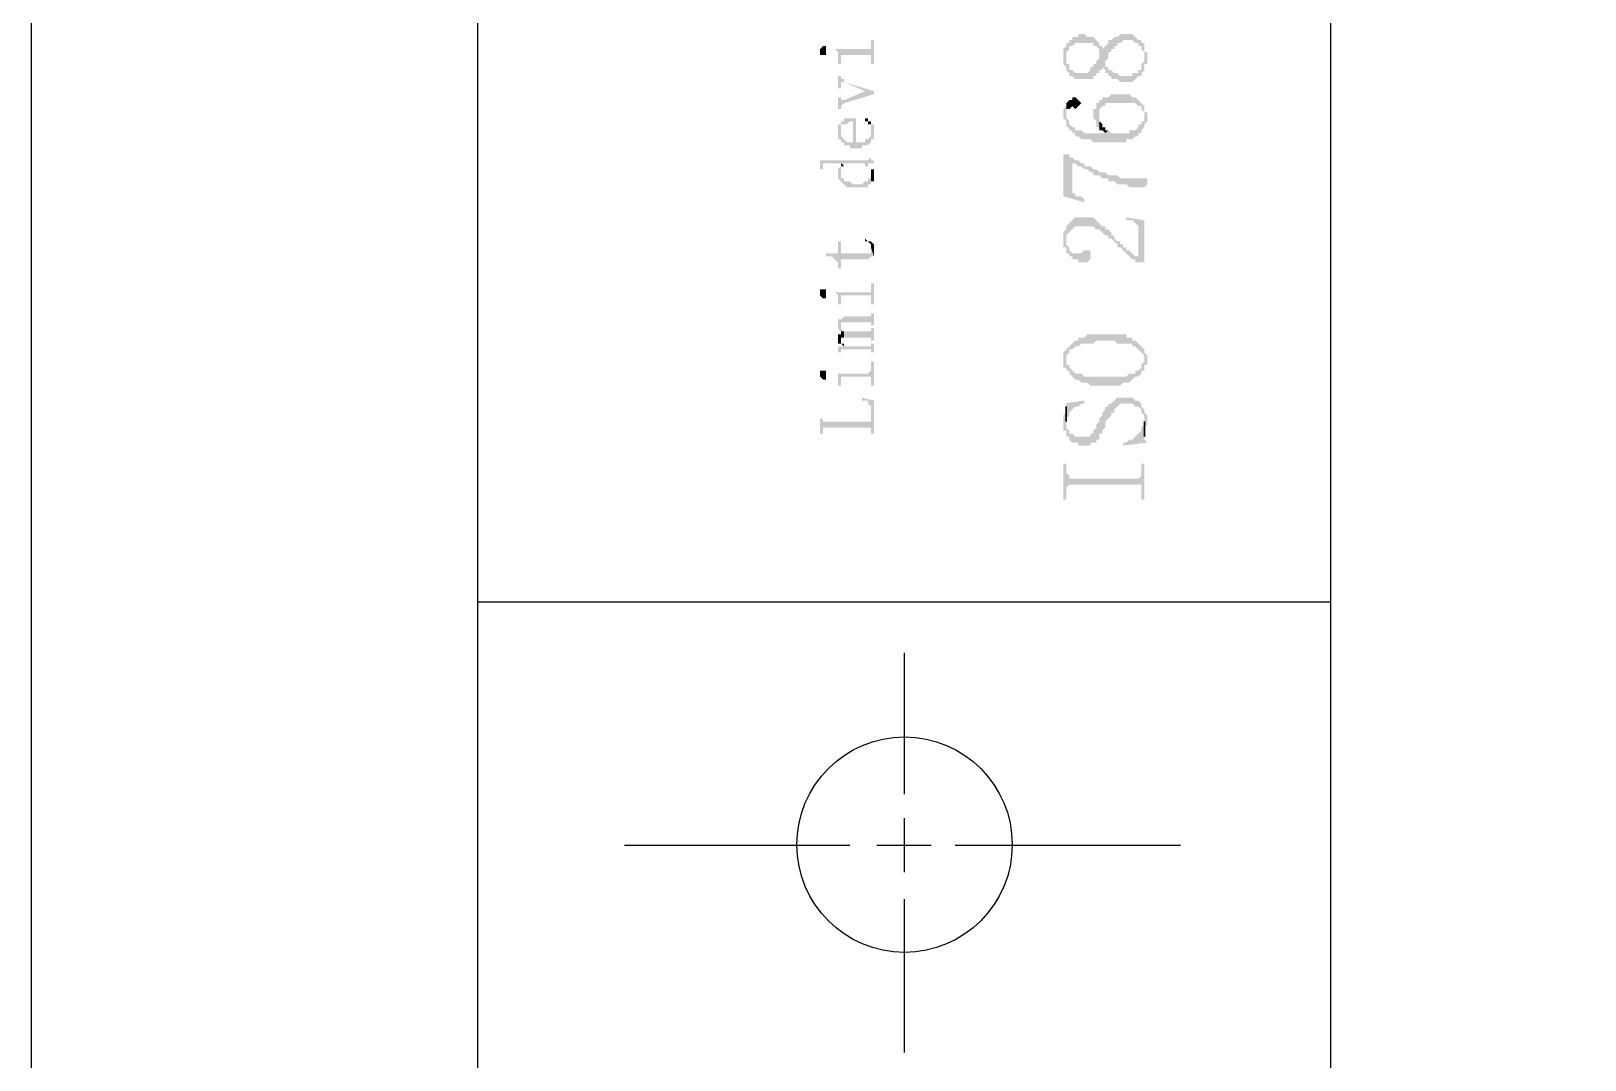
# Model space of a CAD drawing. Header units: millimetres. Extents: x 7018 to 13530, y 4187 to 5692.
# Drawn here: x 13109.91 to 13133.26, y 5137.25 to 5152.71 of the extents above; entities that cross this region are included whole.
import ezdxf

# ---------------------------------------------------------------- set-up
doc = ezdxf.new("R2010")
doc.units = ezdxf.units.MM

msp = doc.modelspace()

# ---------------------------------------------------------------- hatches: boundary and pattern name
at = {"transparency": 33554559}
for points in [[(13121.991, 5152.44), (13121.991, 5152.44), (13122.036, 5152.395), (13122.036, 5152.35), (13122.036, 5152.305), (13122.036, 5152.215), (13122.081, 5152.215), (13122.081, 5152.35), (13122.532, 5152.35), (13122.532, 5152.215), (13122.577, 5152.215), (13122.577, 5152.576), (13122.532, 5152.576), (13122.532, 5152.485), (13122.532, 5152.44), (13122.487, 5152.44)], [(13125.421, 5152.305), (13125.421, 5152.215), (13125.466, 5152.169), (13125.466, 5152.124), (13125.466, 5152.124), (13125.511, 5152.079), (13125.511, 5152.034), (13125.556, 5152.034), (13125.601, 5151.989), (13125.872, 5151.989), (13125.872, 5152.034), (13125.917, 5152.034), (13125.917, 5152.079), (13125.962, 5152.079), (13125.962, 5152.124), (13126.007, 5152.124), (13126.007, 5152.169), (13126.007, 5152.169), (13126.052, 5152.124), (13126.052, 5152.26), (13126.052, 5152.26), (13126.098, 5152.305), (13126.098, 5152.395), (13126.143, 5152.395), (13126.143, 5152.44), (13126.188, 5152.44), (13126.188, 5152.485), (13126.233, 5152.485), (13126.233, 5152.53), (13126.278, 5152.53), (13126.323, 5152.576), (13126.459, 5152.576), (13126.504, 5152.53), (13126.549, 5152.53), (13126.549, 5152.485), (13126.594, 5152.485), (13126.594, 5152.44), (13126.594, 5152.44), (13126.639, 5152.395), (13126.639, 5152.124), (13126.639, 5152.215), (13126.684, 5152.215), (13126.684, 5152.395), (13126.639, 5152.395), (13126.639, 5152.53), (13126.594, 5152.53), (13126.594, 5152.576), (13126.549, 5152.576), (13126.504, 5152.621), (13126.504, 5152.621), (13126.459, 5152.666), (13126.278, 5152.666), (13126.233, 5152.621), (13126.188, 5152.621), (13126.143, 5152.576), (13126.098, 5152.576), (13126.098, 5152.53), (13126.052, 5152.485), (13126.052, 5152.485), (13126.007, 5152.44), (13126.007, 5152.485), (13125.962, 5152.395), (13125.962, 5152.35), (13125.962, 5152.305), (13125.917, 5152.26), (13125.917, 5152.215), (13125.872, 5152.215), (13125.872, 5152.169), (13125.827, 5152.169), (13125.827, 5152.124), (13125.782, 5152.079), (13125.601, 5152.079), (13125.556, 5152.124), (13125.511, 5152.124), (13125.511, 5152.215), (13125.466, 5152.215), (13125.466, 5152.485), (13125.466, 5152.485), (13125.421, 5152.44), (13125.421, 5152.35)], [(13125.466, 5152.485), (13125.466, 5152.305), (13125.466, 5152.395), (13125.511, 5152.44), (13125.511, 5152.485), (13125.556, 5152.485), (13125.601, 5152.53), (13125.872, 5152.53), (13125.872, 5152.485), (13125.917, 5152.485), (13125.962, 5152.44), (13125.962, 5152.395), (13125.962, 5152.395), (13126.007, 5152.485), (13125.962, 5152.485), (13125.962, 5152.53), (13125.917, 5152.576), (13125.917, 5152.576), (13125.872, 5152.621), (13125.782, 5152.621), (13125.737, 5152.666), (13125.646, 5152.666), (13125.646, 5152.621), (13125.556, 5152.621), (13125.556, 5152.576), (13125.511, 5152.576), (13125.511, 5152.53), (13125.466, 5152.53)], [(13121.765, 5152.395), (13121.765, 5152.35), (13121.855, 5152.35), (13121.855, 5152.395), (13121.855, 5152.44), (13121.855, 5152.485), (13121.81, 5152.485), (13121.765, 5152.44), (13121.765, 5152.44)], [(13126.052, 5152.124), (13126.052, 5152.079), (13126.098, 5152.079), (13126.098, 5152.034), (13126.143, 5152.034), (13126.143, 5151.989), (13126.233, 5151.989), (13126.278, 5151.944), (13126.459, 5151.944), (13126.504, 5151.989), (13126.504, 5151.989), (13126.549, 5152.034), (13126.594, 5152.034), (13126.594, 5152.079), (13126.594, 5152.079), (13126.639, 5152.124), (13126.639, 5152.305), (13126.639, 5152.26), (13126.639, 5152.26), (13126.594, 5152.215), (13126.594, 5152.124), (13126.549, 5152.124), (13126.549, 5152.079), (13126.459, 5152.079), (13126.459, 5152.034), (13126.278, 5152.034), (13126.233, 5152.079), (13126.188, 5152.079), (13126.143, 5152.124), (13126.098, 5152.124), (13126.098, 5152.169), (13126.052, 5152.169), (13126.052, 5152.215)], [(13122.036, 5152.034), (13122.036, 5151.853), (13122.081, 5151.853), (13122.081, 5151.899), (13122.081, 5151.944), (13122.126, 5151.944), (13122.442, 5151.808), (13122.442, 5151.808), (13122.577, 5151.763), (13122.577, 5151.808), (13122.126, 5151.944), (13122.126, 5151.989), (13122.081, 5151.989), (13122.081, 5152.034), (13122.081, 5152.034)], [(13122.036, 5151.718), (13122.036, 5151.538), (13122.081, 5151.538), (13122.081, 5151.583), (13122.081, 5151.583), (13122.126, 5151.628), (13122.577, 5151.763), (13122.442, 5151.808), (13122.126, 5151.673), (13122.081, 5151.673), (13122.081, 5151.718), (13122.081, 5151.718)], [(13125.421, 5151.492), (13125.421, 5151.402), (13125.421, 5151.402), (13125.466, 5151.357), (13125.466, 5151.267), (13125.511, 5151.267), (13125.511, 5151.222), (13125.556, 5151.222), (13125.556, 5151.176), (13125.601, 5151.176), (13125.601, 5151.131), (13125.646, 5151.131), (13125.691, 5151.086), (13125.827, 5151.086), (13125.872, 5151.041), (13126.368, 5151.041), (13126.368, 5151.086), (13126.459, 5151.086), (13126.504, 5151.131), (13126.549, 5151.131), (13126.549, 5151.176), (13126.594, 5151.176), (13126.594, 5151.222), (13126.639, 5151.267), (13126.639, 5151.447), (13126.639, 5151.357), (13126.594, 5151.357), (13126.594, 5151.312), (13126.549, 5151.312), (13126.549, 5151.267), (13126.504, 5151.222), (13126.414, 5151.222), (13126.414, 5151.176), (13126.143, 5151.176), (13126.098, 5151.222), (13126.052, 5151.176), (13125.737, 5151.176), (13125.691, 5151.222), (13125.601, 5151.222), (13125.601, 5151.267), (13125.556, 5151.267), (13125.511, 5151.312), (13125.511, 5151.357), (13125.466, 5151.402), (13125.466, 5151.447), (13125.466, 5151.628), (13125.466, 5151.583), (13125.421, 5151.538), (13125.421, 5151.538)], [(13125.466, 5151.628), (13125.466, 5151.447), (13125.466, 5151.538), (13125.511, 5151.538), (13125.556, 5151.583), (13125.556, 5151.583), (13125.601, 5151.538), (13125.601, 5151.538), (13125.646, 5151.583), (13125.646, 5151.583), (13125.691, 5151.628), (13125.646, 5151.673), (13125.646, 5151.673), (13125.601, 5151.718), (13125.556, 5151.718), (13125.556, 5151.673), (13125.511, 5151.673)], [(13125.872, 5151.447), (13125.872, 5151.402), (13125.872, 5151.402), (13125.917, 5151.357), (13125.917, 5151.267), (13125.962, 5151.267), (13125.962, 5151.492), (13125.962, 5151.538), (13126.007, 5151.583), (13126.052, 5151.583), (13126.052, 5151.628), (13126.504, 5151.628), (13126.549, 5151.583), (13126.594, 5151.583), (13126.594, 5151.538), (13126.639, 5151.492), (13126.639, 5151.447), (13126.639, 5151.267), (13126.639, 5151.312), (13126.684, 5151.357), (13126.684, 5151.402), (13126.684, 5151.492), (13126.639, 5151.492), (13126.639, 5151.583), (13126.594, 5151.628), (13126.594, 5151.628), (13126.549, 5151.673), (13126.549, 5151.673), (13126.504, 5151.718), (13126.459, 5151.718), (13126.414, 5151.763), (13126.143, 5151.763), (13126.098, 5151.718), (13126.007, 5151.718), (13126.007, 5151.673), (13125.962, 5151.673), (13125.962, 5151.628), (13125.917, 5151.628), (13125.917, 5151.538), (13125.872, 5151.538), (13125.872, 5151.492)], [(13122.036, 5151.312), (13122.081, 5151.222), (13122.081, 5151.267), (13122.081, 5151.312), (13122.171, 5151.312), (13122.216, 5151.357), (13122.261, 5151.357), (13122.261, 5150.951), (13122.397, 5150.951), (13122.397, 5150.996), (13122.487, 5150.996), (13122.532, 5151.041), (13122.532, 5151.086), (13122.577, 5151.086), (13122.577, 5151.131), (13122.577, 5151.176), (13122.577, 5151.222), (13122.577, 5151.267), (13122.577, 5151.312), (13122.532, 5151.312), (13122.532, 5151.222), (13122.532, 5151.176), (13122.532, 5151.131), (13122.532, 5151.131), (13122.487, 5151.086), (13122.442, 5151.086), (13122.442, 5151.041), (13122.306, 5151.041), (13122.306, 5151.402), (13122.126, 5151.402), (13122.126, 5151.357), (13122.081, 5151.357), (13122.081, 5151.312), (13122.081, 5151.312)], [(13122.442, 5151.402), (13122.442, 5151.357), (13122.487, 5151.357), (13122.487, 5151.312), (13122.532, 5151.312), (13122.532, 5151.267), (13122.532, 5151.222), (13122.532, 5151.357), (13122.487, 5151.357), (13122.487, 5151.402)], [(13125.962, 5151.267), (13125.962, 5151.222), (13126.007, 5151.222), (13126.052, 5151.176), (13126.052, 5151.176), (13126.098, 5151.222), (13126.052, 5151.222), (13126.052, 5151.267), (13126.007, 5151.267), (13126.007, 5151.312), (13126.007, 5151.312), (13125.962, 5151.357), (13125.962, 5151.447)], [(13122.036, 5151.176), (13122.036, 5151.131), (13122.036, 5151.086), (13122.081, 5151.086), (13122.081, 5151.041), (13122.126, 5151.041), (13122.126, 5150.996), (13122.216, 5150.996), (13122.216, 5150.951), (13122.261, 5150.951), (13122.261, 5151.041), (13122.171, 5151.041), (13122.126, 5151.086), (13122.126, 5151.086), (13122.081, 5151.131), (13122.081, 5151.222), (13122.036, 5151.312), (13122.036, 5151.267), (13122.036, 5151.222)], [(13121.72, 5150.77), (13121.765, 5150.77), (13121.765, 5150.725), (13121.765, 5150.635), (13121.81, 5150.635), (13121.81, 5150.68), (13121.81, 5150.725), (13122.081, 5150.725), (13122.126, 5150.68), (13122.126, 5150.725), (13122.442, 5150.725), (13122.442, 5150.68), (13122.487, 5150.68), (13122.487, 5150.725), (13122.577, 5150.725), (13122.577, 5150.77), (13122.532, 5150.77), (13122.532, 5150.815), (13122.532, 5150.861), (13122.532, 5150.815), (13122.532, 5150.815), (13122.487, 5150.77), (13122.487, 5150.77)], [(13125.421, 5150.861), (13125.421, 5150.229), (13125.737, 5150.138), (13125.737, 5150.184), (13125.737, 5150.184), (13125.691, 5150.229), (13125.601, 5150.229), (13125.601, 5150.274), (13125.556, 5150.274), (13125.556, 5150.725), (13125.511, 5150.815), (13125.511, 5150.861)], [(13122.036, 5150.59), (13122.036, 5150.545), (13122.036, 5150.499), (13122.036, 5150.499), (13122.081, 5150.454), (13122.081, 5150.454), (13122.126, 5150.409), (13122.126, 5150.409), (13122.171, 5150.364), (13122.487, 5150.364), (13122.487, 5150.409), (13122.532, 5150.409), (13122.532, 5150.59), (13122.532, 5150.545), (13122.532, 5150.499), (13122.487, 5150.499), (13122.487, 5150.454), (13122.442, 5150.454), (13122.397, 5150.409), (13122.261, 5150.409), (13122.216, 5150.454), (13122.126, 5150.454), (13122.126, 5150.499), (13122.081, 5150.499), (13122.081, 5150.545), (13122.081, 5150.68), (13122.036, 5150.635)], [(13122.081, 5150.68), (13122.081, 5150.59), (13122.081, 5150.635), (13122.081, 5150.68), (13122.126, 5150.68), (13122.081, 5150.725)], [(13122.487, 5150.68), (13122.532, 5150.68), (13122.532, 5150.635), (13122.532, 5150.59), (13122.532, 5150.454), (13122.577, 5150.454), (13122.577, 5150.499), (13122.577, 5150.545), (13122.577, 5150.59), (13122.577, 5150.635), (13122.532, 5150.635), (13122.532, 5150.68), (13122.487, 5150.68), (13122.487, 5150.725)], [(13125.511, 5150.815), (13125.556, 5150.725), (13125.601, 5150.725), (13125.646, 5150.68), (13125.691, 5150.68), (13125.737, 5150.635), (13125.782, 5150.635), (13125.827, 5150.59), (13125.872, 5150.59), (13125.872, 5150.545), (13125.962, 5150.545), (13126.007, 5150.499), (13126.098, 5150.499), (13126.098, 5150.454), (13126.188, 5150.454), (13126.233, 5150.409), (13126.368, 5150.409), (13126.414, 5150.364), (13126.639, 5150.364), (13126.684, 5150.409), (13126.684, 5150.499), (13126.278, 5150.499), (13126.233, 5150.545), (13126.098, 5150.545), (13126.052, 5150.59), (13125.962, 5150.59), (13125.917, 5150.635), (13125.872, 5150.635), (13125.827, 5150.68), (13125.737, 5150.68), (13125.737, 5150.725), (13125.691, 5150.725), (13125.646, 5150.77), (13125.601, 5150.77), (13125.556, 5150.815)], [(13125.421, 5149.597), (13125.421, 5149.461), (13125.466, 5149.461), (13125.466, 5149.416), (13125.466, 5149.597), (13125.466, 5149.642), (13125.511, 5149.687), (13125.511, 5149.687), (13125.556, 5149.732), (13125.556, 5149.732), (13125.601, 5149.777), (13125.872, 5149.777), (13125.917, 5149.732), (13125.962, 5149.732), (13126.007, 5149.687), (13126.007, 5149.687), (13126.052, 5149.642), (13126.098, 5149.642), (13126.098, 5149.597), (13126.143, 5149.597), (13126.188, 5149.552), (13126.188, 5149.552), (13126.233, 5149.507), (13126.233, 5149.461), (13126.278, 5149.461), (13126.323, 5149.416), (13126.323, 5149.416), (13126.368, 5149.371), (13126.368, 5149.371), (13126.414, 5149.326), (13126.414, 5149.326), (13126.459, 5149.281), (13126.504, 5149.281), (13126.504, 5149.236), (13126.549, 5149.236), (13126.549, 5149.326), (13126.504, 5149.326), (13126.459, 5149.371), (13126.414, 5149.416), (13126.368, 5149.416), (13126.368, 5149.461), (13126.323, 5149.461), (13126.323, 5149.507), (13126.278, 5149.507), (13126.278, 5149.552), (13126.233, 5149.552), (13126.188, 5149.597), (13126.188, 5149.642), (13126.143, 5149.642), (13126.143, 5149.687), (13126.098, 5149.732), (13126.052, 5149.732), (13126.052, 5149.777), (13126.007, 5149.777), (13125.962, 5149.823), (13125.962, 5149.823), (13125.917, 5149.868), (13125.917, 5149.868), (13125.872, 5149.913), (13125.601, 5149.913), (13125.556, 5149.868), (13125.556, 5149.868), (13125.511, 5149.823), (13125.511, 5149.823), (13125.466, 5149.777), (13125.466, 5149.732), (13125.421, 5149.687), (13125.421, 5149.642), (13125.421, 5149.642)], [(13126.368, 5149.913), (13126.368, 5149.868), (13126.459, 5149.868), (13126.504, 5149.823), (13126.504, 5149.823), (13126.549, 5149.777), (13126.549, 5149.236), (13126.639, 5149.236), (13126.639, 5149.868)], [(13121.855, 5149.371), (13121.855, 5149.326), (13121.945, 5149.326), (13121.991, 5149.281), (13121.991, 5149.281), (13122.036, 5149.236), (13122.036, 5149.191), (13122.036, 5149.146), (13122.081, 5149.146), (13122.081, 5149.281), (13122.487, 5149.281), (13122.532, 5149.326), (13122.577, 5149.326), (13122.532, 5149.461), (13122.532, 5149.416), (13122.532, 5149.371), (13122.081, 5149.371), (13122.081, 5149.552), (13122.036, 5149.552), (13122.036, 5149.371)], [(13122.442, 5149.552), (13122.487, 5149.552), (13122.532, 5149.507), (13122.532, 5149.461), (13122.532, 5149.461), (13122.577, 5149.326), (13122.577, 5149.371), (13122.577, 5149.416), (13122.577, 5149.461), (13122.577, 5149.507), (13122.577, 5149.507), (13122.532, 5149.552), (13122.487, 5149.552), (13122.442, 5149.597), (13122.442, 5149.597)], [(13125.466, 5149.416), (13125.466, 5149.371), (13125.511, 5149.371), (13125.511, 5149.326), (13125.556, 5149.326), (13125.556, 5149.281), (13125.646, 5149.281), (13125.646, 5149.236), (13125.782, 5149.236), (13125.827, 5149.281), (13125.827, 5149.371), (13125.827, 5149.416), (13125.737, 5149.416), (13125.691, 5149.371), (13125.556, 5149.371), (13125.511, 5149.416), (13125.511, 5149.461), (13125.466, 5149.507), (13125.466, 5149.552)], [(13121.765, 5148.784), (13121.765, 5148.739), (13121.765, 5148.739), (13121.81, 5148.694), (13121.855, 5148.694), (13121.855, 5148.739), (13121.855, 5148.784), (13121.855, 5148.83), (13121.765, 5148.83)], [(13121.991, 5148.784), (13121.991, 5148.784), (13122.036, 5148.739), (13122.036, 5148.694), (13122.036, 5148.649), (13122.036, 5148.604), (13122.081, 5148.604), (13122.081, 5148.694), (13122.081, 5148.739), (13122.532, 5148.739), (13122.532, 5148.694), (13122.532, 5148.604), (13122.577, 5148.604), (13122.577, 5148.92), (13122.532, 5148.92), (13122.532, 5148.83), (13122.532, 5148.784), (13122.487, 5148.784)], [(13122.036, 5148.288), (13122.036, 5148.243), (13122.036, 5148.243), (13122.081, 5148.198), (13122.126, 5148.198), (13122.126, 5148.107), (13122.532, 5148.107), (13122.532, 5148.062), (13122.577, 5148.062), (13122.577, 5148.243), (13122.532, 5148.243), (13122.532, 5148.198), (13122.126, 5148.198), (13122.081, 5148.243), (13122.081, 5148.288), (13122.081, 5148.378), (13122.036, 5148.378), (13122.036, 5148.333)], [(13122.081, 5148.378), (13122.081, 5148.288), (13122.081, 5148.333), (13122.532, 5148.333), (13122.532, 5148.288), (13122.577, 5148.288), (13122.577, 5148.469), (13122.532, 5148.469), (13122.532, 5148.423), (13122.126, 5148.423)], [(13122.036, 5148.107), (13122.036, 5148.062), (13122.036, 5148.017), (13122.081, 5148.017), (13122.081, 5148.107), (13122.126, 5148.107), (13122.126, 5148.198), (13122.081, 5148.198), (13122.081, 5148.153), (13122.036, 5148.153)], [(13122.081, 5148.017), (13122.081, 5148.017), (13122.126, 5147.972), (13122.126, 5148.017), (13122.081, 5148.017), (13122.081, 5148.062), (13122.081, 5148.062)], [(13125.466, 5147.927), (13125.466, 5147.792), (13125.466, 5147.837), (13125.466, 5147.837), (13125.511, 5147.882), (13125.511, 5147.927), (13125.556, 5147.927), (13125.601, 5147.972), (13125.646, 5147.972), (13125.691, 5148.017), (13125.872, 5148.017), (13125.917, 5148.062), (13126.188, 5148.062), (13126.233, 5148.017), (13126.459, 5148.017), (13126.459, 5147.972), (13126.504, 5147.972), (13126.549, 5147.927), (13126.549, 5147.927), (13126.594, 5147.882), (13126.594, 5147.882), (13126.639, 5147.837), (13126.639, 5147.792), (13126.639, 5147.927), (13126.594, 5147.972), (13126.594, 5147.972), (13126.549, 5148.017), (13126.549, 5148.017), (13126.504, 5148.062), (13126.459, 5148.062), (13126.459, 5148.107), (13126.368, 5148.107), (13126.368, 5148.153), (13125.782, 5148.153), (13125.737, 5148.107), (13125.646, 5148.107), (13125.646, 5148.062), (13125.601, 5148.062), (13125.556, 5148.017), (13125.556, 5148.017), (13125.511, 5147.972), (13125.511, 5147.972)], [(13122.036, 5147.972), (13122.036, 5147.927), (13122.036, 5147.882), (13122.081, 5147.882), (13122.081, 5147.927), (13122.532, 5147.927), (13122.532, 5147.882), (13122.577, 5147.882), (13122.577, 5148.017), (13122.532, 5148.017), (13122.532, 5147.972), (13122.126, 5147.972), (13122.126, 5148.017), (13122.126, 5147.972)], [(13125.421, 5147.792), (13125.421, 5147.656), (13125.466, 5147.656), (13125.466, 5147.611), (13125.511, 5147.611), (13125.511, 5147.566), (13125.556, 5147.521), (13125.556, 5147.521), (13125.601, 5147.476), (13125.646, 5147.476), (13125.691, 5147.431), (13125.782, 5147.431), (13125.827, 5147.385), (13126.278, 5147.385), (13126.323, 5147.431), (13126.414, 5147.431), (13126.459, 5147.476), (13126.459, 5147.476), (13126.504, 5147.521), (13126.549, 5147.521), (13126.594, 5147.566), (13126.594, 5147.611), (13126.639, 5147.611), (13126.639, 5147.701), (13126.684, 5147.701), (13126.684, 5147.792), (13126.684, 5147.837), (13126.639, 5147.882), (13126.639, 5147.927), (13126.639, 5147.792), (13126.639, 5147.746), (13126.594, 5147.701), (13126.594, 5147.656), (13126.549, 5147.611), (13126.504, 5147.611), (13126.504, 5147.566), (13126.414, 5147.566), (13126.368, 5147.521), (13125.737, 5147.521), (13125.691, 5147.566), (13125.601, 5147.566), (13125.556, 5147.611), (13125.556, 5147.611), (13125.511, 5147.656), (13125.511, 5147.701), (13125.466, 5147.701), (13125.466, 5147.927), (13125.466, 5147.927), (13125.421, 5147.882)], [(13121.765, 5147.566), (13121.765, 5147.521), (13121.765, 5147.521), (13121.81, 5147.476), (13121.855, 5147.476), (13121.855, 5147.521), (13121.855, 5147.566), (13121.855, 5147.611), (13121.765, 5147.611)], [(13121.991, 5147.566), (13122.036, 5147.566), (13122.036, 5147.521), (13122.036, 5147.476), (13122.036, 5147.431), (13122.036, 5147.385), (13122.081, 5147.385), (13122.081, 5147.476), (13122.081, 5147.521), (13122.532, 5147.521), (13122.532, 5147.385), (13122.577, 5147.385), (13122.577, 5147.746), (13122.532, 5147.746), (13122.532, 5147.611), (13122.532, 5147.611), (13122.487, 5147.566)], [(13122.397, 5147.205), (13122.397, 5147.16), (13122.487, 5147.16), (13122.487, 5147.115), (13122.487, 5147.115), (13122.532, 5147.069), (13122.532, 5146.663), (13122.577, 5146.663), (13122.577, 5147.16)], [(13125.421, 5146.844), (13125.421, 5146.708), (13125.466, 5146.708), (13125.466, 5146.618), (13125.511, 5146.618), (13125.511, 5146.573), (13125.511, 5146.573), (13125.556, 5146.528), (13125.646, 5146.528), (13125.646, 5146.483), (13125.827, 5146.483), (13125.827, 5146.528), (13125.917, 5146.528), (13125.917, 5146.573), (13125.962, 5146.573), (13125.962, 5146.663), (13126.007, 5146.663), (13126.007, 5146.708), (13126.052, 5146.754), (13126.052, 5146.844), (13126.098, 5146.889), (13126.098, 5146.889), (13126.143, 5146.934), (13126.143, 5146.979), (13126.188, 5146.979), (13126.188, 5147.024), (13126.188, 5147.024), (13126.233, 5147.069), (13126.233, 5147.069), (13126.278, 5147.115), (13126.459, 5147.115), (13126.504, 5147.069), (13126.549, 5147.069), (13126.594, 5147.024), (13126.594, 5146.979), (13126.639, 5146.934), (13126.639, 5146.708), (13126.639, 5146.754), (13126.684, 5146.799), (13126.684, 5146.844), (13126.684, 5146.934), (13126.639, 5146.979), (13126.639, 5147.024), (13126.639, 5147.024), (13126.594, 5147.069), (13126.594, 5147.115), (13126.594, 5147.115), (13126.549, 5147.16), (13126.504, 5147.16), (13126.459, 5147.205), (13126.233, 5147.205), (13126.188, 5147.16), (13126.188, 5147.16), (13126.143, 5147.115), (13126.098, 5147.115), (13126.098, 5147.069), (13126.052, 5147.069), (13126.052, 5147.024), (13126.007, 5146.979), (13126.007, 5146.934), (13125.962, 5146.889), (13125.962, 5146.844), (13125.917, 5146.799), (13125.917, 5146.754), (13125.872, 5146.708), (13125.872, 5146.663), (13125.827, 5146.663), (13125.827, 5146.618), (13125.601, 5146.618), (13125.556, 5146.663), (13125.511, 5146.663), (13125.511, 5146.708), (13125.511, 5146.708), (13125.466, 5146.754), (13125.466, 5147.024), (13125.466, 5146.979), (13125.421, 5146.934), (13125.421, 5146.889), (13125.421, 5146.889)], [(13125.421, 5147.115), (13125.466, 5147.115), (13125.466, 5146.889), (13125.511, 5146.934), (13125.511, 5146.979), (13125.511, 5146.979), (13125.556, 5147.024), (13125.556, 5147.024), (13125.601, 5147.069), (13125.646, 5147.069), (13125.691, 5147.115), (13125.737, 5147.115), (13125.737, 5147.16)], [(13121.765, 5146.889), (13121.765, 5146.663), (13121.81, 5146.663), (13121.81, 5146.708), (13121.81, 5146.754), (13122.532, 5146.754), (13122.532, 5146.708), (13122.532, 5146.889), (13122.532, 5146.844), (13121.81, 5146.844), (13121.81, 5146.889), (13121.81, 5146.889)], [(13126.323, 5146.528), (13126.323, 5146.483), (13126.684, 5146.528), (13126.639, 5146.573), (13126.639, 5146.618), (13126.639, 5146.799), (13126.594, 5146.754), (13126.594, 5146.708), (13126.594, 5146.708), (13126.549, 5146.663), (13126.549, 5146.663), (13126.504, 5146.618), (13126.504, 5146.618), (13126.459, 5146.573), (13126.414, 5146.573), (13126.368, 5146.528)], [(13125.421, 5146.212), (13125.421, 5145.67), (13125.466, 5145.67), (13125.466, 5145.851), (13125.511, 5145.896), (13126.594, 5145.896), (13126.594, 5145.67), (13126.639, 5145.67), (13126.639, 5146.212), (13126.594, 5146.212), (13126.594, 5146.077), (13126.594, 5146.031), (13126.594, 5146.031), (13126.549, 5145.986), (13125.511, 5145.986), (13125.511, 5146.031), (13125.511, 5146.031), (13125.466, 5146.077), (13125.466, 5146.212)]]:
    msp.add_hatch(color=256, dxfattribs=at).paths.add_polyline_path(points)

# ---------------------------------------------------------------- linework, layer by layer
msp.add_line((13116.62, 5242.873), (13116.62, 4956.132))
for points in [[(13529.913, 4951.873), (13529.913, 5248.873), (13109.913, 5248.873), (13109.913, 4951.873)], [(13125.466, 5147.024), (13125.466, 5146.844), (13125.466, 5146.889), (13125.466, 5147.069), (13125.466, 5147.069)], [(13126.639, 5146.799), (13126.639, 5146.618), (13126.639, 5146.844), (13126.639, 5146.844)]]:
    msp.add_lwpolyline(points, close=True)
for points in [[(13129.437, 5242.873), (13129.437, 4956.132)], [(13116.62, 5144.136), (13129.437, 5144.136)], [(13123.029, 5143.369), (13123.029, 5141.247)], [(13123.029, 5140.886), (13123.029, 5140.074)], [(13118.831, 5140.48), (13122.216, 5140.48)], [(13122.622, 5140.48), (13123.435, 5140.48)], [(13123.796, 5140.48), (13127.181, 5140.48)], [(13123.029, 5139.668), (13123.029, 5137.366)]]:
    msp.add_lwpolyline(points)
msp.add_circle((13123.036, 5140.487), 1.618)

doc.saveas('drawing.dxf')
